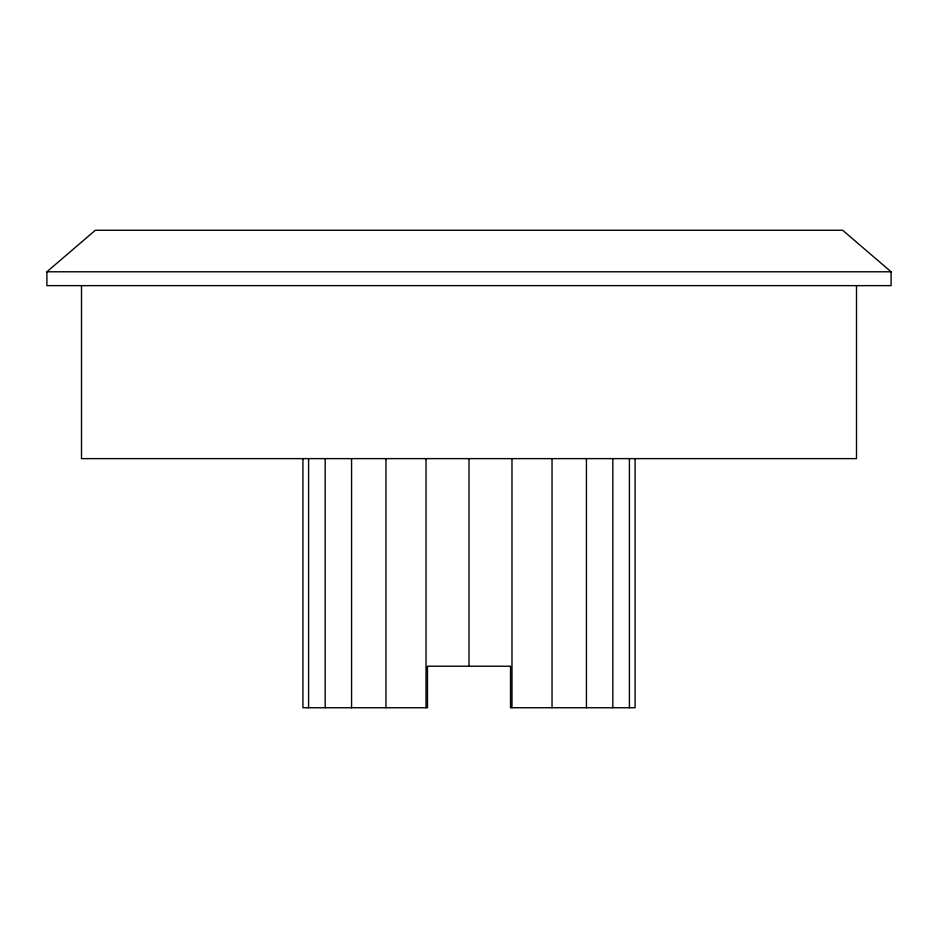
<?xml version="1.0" encoding="UTF-8"?>
<svg xmlns="http://www.w3.org/2000/svg" width="938" height="938" viewBox="0 0 938 938"><rect width="100%" height="100%" fill="white"/><g stroke="black" fill="none" stroke-linecap="round" stroke-linejoin="round"><path stroke-width="1.41" d="M46.9 271.786L95.336 230.267L842.664 230.267L891.1 271.786L891.1 285.633L46.9 285.633L46.9 271.786L891.1 271.786M856.5 285.633L856.5 458.623L81.5 458.623L81.5 285.633M635.073 458.623L635.073 707.733L510.518 707.733L510.518 666.215L427.482 666.215L427.482 707.733L302.927 707.733L302.927 458.623M629.41 458.623L629.41 707.733M612.819 458.623L612.819 707.733M586.426 458.623L586.426 707.733M552.036 458.623L552.036 707.733M511.984 458.623L511.984 707.733M469 458.623L469 666.215M426.016 458.623L426.016 707.733M385.964 458.623L385.964 707.733M351.574 458.623L351.574 707.733M325.181 458.623L325.181 707.733M308.59 458.623L308.59 707.733"/></g></svg>
